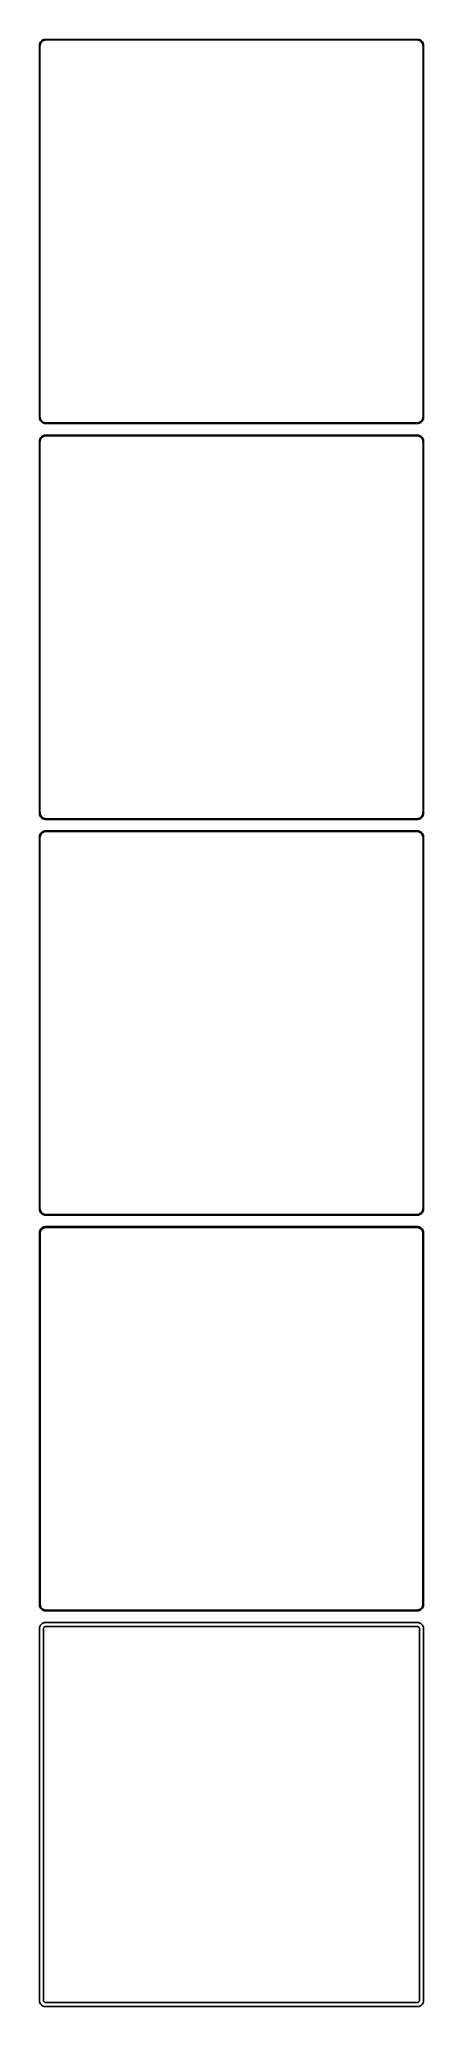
# Model space of a CAD drawing. Header units: metres. Extents: x -150 to 150, y 1395 to 2931.
import ezdxf

# ---------------------------------------------------------------- set-up
doc = ezdxf.new("R2010")
doc.units = ezdxf.units.M

msp = doc.modelspace()

# ---------------------------------------------------------------- linework, layer by layer
for p, q in [((-149.961, 2926.63), (-150, 2926)), ((-150, 2926), (-150, 2636)), ((-149.843, 2927.24), (-149.961, 2926.63)), ((-149.649, 2927.84), (-149.843, 2927.24)), ((-149.382, 2928.41), (-149.649, 2927.84)), ((-149.5, 2925.75), (-149.463, 2926.35)), ((-149.5, 2636.25), (-149.5, 2925.75)), ((-149.463, 2926.35), (-149.351, 2926.93)), ((-149.045, 2928.94), (-149.382, 2928.41)), ((-149.351, 2926.93), (-149.166, 2927.5)), ((-149.166, 2927.5), (-148.912, 2928.04)), ((-148.645, 2929.42), (-149.045, 2928.94)), ((-148.912, 2928.04), (-148.593, 2928.54)), ((-148.187, 2929.85), (-148.645, 2929.42)), ((-148.593, 2928.54), (-148.213, 2929)), ((-148.213, 2929), (-147.778, 2929.41)), ((-147.679, 2930.22), (-148.187, 2929.85)), ((-147.778, 2929.41), (-147.295, 2929.76)), ((-147.129, 2930.52), (-147.679, 2930.22)), ((-147.295, 2929.76), (-146.772, 2930.05)), ((-146.545, 2930.76), (-147.129, 2930.52)), ((-146.772, 2930.05), (-146.218, 2930.27)), ((-145.937, 2930.91), (-146.545, 2930.76)), ((-146.218, 2930.27), (-145.64, 2930.42)), ((-145.314, 2930.99), (-145.937, 2930.91)), ((-145.64, 2930.42), (-145.048, 2930.49)), ((145.314, 2930.99), (-145.314, 2930.99)), ((-145.048, 2930.49), (145.048, 2930.49)), ((145.048, 2930.49), (145.64, 2930.42)), ((145.937, 2930.91), (145.314, 2930.99)), ((145.64, 2930.42), (146.218, 2930.27)), ((146.545, 2930.76), (145.937, 2930.91)), ((146.218, 2930.27), (146.772, 2930.05)), ((147.129, 2930.52), (146.545, 2930.76)), ((146.772, 2930.05), (147.295, 2929.76)), ((147.679, 2930.22), (147.129, 2930.52)), ((147.295, 2929.76), (147.778, 2929.41)), ((148.187, 2929.85), (147.679, 2930.22)), ((147.778, 2929.41), (148.213, 2929)), ((148.645, 2929.42), (148.187, 2929.85)), ((148.213, 2929), (148.593, 2928.54)), ((148.593, 2928.54), (148.912, 2928.04)), ((149.045, 2928.94), (148.645, 2929.42)), ((148.912, 2928.04), (149.166, 2927.5)), ((149.382, 2928.41), (149.045, 2928.94)), ((149.166, 2927.5), (149.351, 2926.93)), ((149.351, 2926.93), (149.463, 2926.35)), ((149.649, 2927.84), (149.382, 2928.41)), ((149.463, 2926.35), (149.5, 2925.75)), ((149.5, 2925.75), (149.5, 2636.25)), ((149.843, 2927.24), (149.649, 2927.84)), ((149.961, 2926.63), (149.843, 2927.24)), ((150, 2926), (149.961, 2926.63)), ((150, 2636), (150, 2926)), ((-150, 2636), (-149.961, 2635.37)), ((-149.961, 2635.37), (-149.843, 2634.76)), ((-149.843, 2634.76), (-149.649, 2634.16)), ((-149.649, 2634.16), (-149.382, 2633.59)), ((-149.463, 2635.65), (-149.5, 2636.25)), ((-149.351, 2635.07), (-149.463, 2635.65)), ((-149.382, 2633.59), (-149.045, 2633.06)), ((-149.166, 2634.5), (-149.351, 2635.07)), ((-148.912, 2633.96), (-149.166, 2634.5)), ((-149.045, 2633.06), (-148.645, 2632.58)), ((-148.593, 2633.46), (-148.912, 2633.96)), ((-148.645, 2632.58), (-148.187, 2632.15)), ((-148.213, 2633), (-148.593, 2633.46)), ((-147.778, 2632.59), (-148.213, 2633)), ((-148.187, 2632.15), (-147.679, 2631.78)), ((-147.295, 2632.24), (-147.778, 2632.59)), ((-147.679, 2631.78), (-147.129, 2631.48)), ((-146.772, 2631.95), (-147.295, 2632.24)), ((-147.129, 2631.48), (-146.545, 2631.24)), ((-146.218, 2631.73), (-146.772, 2631.95)), ((-146.545, 2631.24), (-145.937, 2631.09)), ((-145.64, 2631.58), (-146.218, 2631.73)), ((-145.937, 2631.09), (-145.314, 2631.01)), ((-145.048, 2631.51), (-145.64, 2631.58)), ((-145.314, 2631.01), (145.314, 2631.01)), ((145.048, 2631.51), (-145.048, 2631.51)), ((145.64, 2631.58), (145.048, 2631.51)), ((145.314, 2631.01), (145.937, 2631.09)), ((146.218, 2631.73), (145.64, 2631.58)), ((145.937, 2631.09), (146.545, 2631.24)), ((146.772, 2631.95), (146.218, 2631.73)), ((146.545, 2631.24), (147.129, 2631.48)), ((147.295, 2632.24), (146.772, 2631.95)), ((147.129, 2631.48), (147.679, 2631.78)), ((147.778, 2632.59), (147.295, 2632.24)), ((147.679, 2631.78), (148.187, 2632.15)), ((148.213, 2633), (147.778, 2632.59)), ((148.187, 2632.15), (148.645, 2632.58)), ((148.593, 2633.46), (148.213, 2633)), ((148.912, 2633.96), (148.593, 2633.46)), ((148.645, 2632.58), (149.045, 2633.06)), ((149.166, 2634.5), (148.912, 2633.96)), ((149.045, 2633.06), (149.382, 2633.59)), ((149.351, 2635.07), (149.166, 2634.5)), ((149.463, 2635.65), (149.351, 2635.07)), ((149.382, 2633.59), (149.649, 2634.16)), ((149.5, 2636.25), (149.463, 2635.65)), ((149.649, 2634.16), (149.843, 2634.76)), ((149.843, 2634.76), (149.961, 2635.37)), ((149.961, 2635.37), (150, 2636)), ((-149.961, 2617.63), (-150, 2617)), ((-150, 2617), (-150, 2327)), ((-149.843, 2618.24), (-149.961, 2617.63)), ((-149.649, 2618.84), (-149.843, 2618.24)), ((-149.382, 2619.41), (-149.649, 2618.84)), ((-149.5, 2616.75), (-149.463, 2617.35)), ((-149.5, 2327.25), (-149.5, 2616.75)), ((-149.463, 2617.35), (-149.351, 2617.93)), ((-149.045, 2619.94), (-149.382, 2619.41)), ((-149.351, 2617.93), (-149.166, 2618.5)), ((-149.166, 2618.5), (-148.912, 2619.04)), ((-148.645, 2620.42), (-149.045, 2619.94)), ((-148.912, 2619.04), (-148.593, 2619.54)), ((-148.187, 2620.85), (-148.645, 2620.42)), ((-148.593, 2619.54), (-148.213, 2620)), ((-148.213, 2620), (-147.778, 2620.41)), ((-147.679, 2621.22), (-148.187, 2620.85)), ((-147.778, 2620.41), (-147.295, 2620.76)), ((-147.129, 2621.52), (-147.679, 2621.22)), ((-147.295, 2620.76), (-146.772, 2621.05)), ((-146.545, 2621.76), (-147.129, 2621.52)), ((-146.772, 2621.05), (-146.218, 2621.27)), ((-145.937, 2621.91), (-146.545, 2621.76)), ((-146.218, 2621.27), (-145.64, 2621.42)), ((-145.314, 2621.99), (-145.937, 2621.91)), ((-145.64, 2621.42), (-145.048, 2621.49)), ((145.314, 2621.99), (-145.314, 2621.99)), ((-145.048, 2621.49), (145.048, 2621.49)), ((145.048, 2621.49), (145.64, 2621.42)), ((145.937, 2621.91), (145.314, 2621.99)), ((145.64, 2621.42), (146.218, 2621.27)), ((146.545, 2621.76), (145.937, 2621.91)), ((146.218, 2621.27), (146.772, 2621.05)), ((147.129, 2621.52), (146.545, 2621.76)), ((146.772, 2621.05), (147.295, 2620.76)), ((147.679, 2621.22), (147.129, 2621.52)), ((147.295, 2620.76), (147.778, 2620.41)), ((148.187, 2620.85), (147.679, 2621.22)), ((147.778, 2620.41), (148.213, 2620)), ((148.645, 2620.42), (148.187, 2620.85)), ((148.213, 2620), (148.593, 2619.54)), ((148.593, 2619.54), (148.912, 2619.04)), ((149.045, 2619.94), (148.645, 2620.42)), ((148.912, 2619.04), (149.166, 2618.5)), ((149.382, 2619.41), (149.045, 2619.94)), ((149.166, 2618.5), (149.351, 2617.93)), ((149.351, 2617.93), (149.463, 2617.35)), ((149.649, 2618.84), (149.382, 2619.41)), ((149.463, 2617.35), (149.5, 2616.75)), ((149.5, 2616.75), (149.5, 2327.25)), ((149.843, 2618.24), (149.649, 2618.84)), ((149.961, 2617.63), (149.843, 2618.24)), ((150, 2617), (149.961, 2617.63)), ((150, 2327), (150, 2617)), ((-150, 2327), (-149.961, 2326.37)), ((-149.961, 2326.37), (-149.843, 2325.76)), ((-149.843, 2325.76), (-149.649, 2325.16)), ((-149.649, 2325.16), (-149.382, 2324.59)), ((-149.463, 2326.65), (-149.5, 2327.25)), ((-149.351, 2326.07), (-149.463, 2326.65)), ((-149.382, 2324.59), (-149.045, 2324.06)), ((-149.166, 2325.5), (-149.351, 2326.07)), ((-148.912, 2324.96), (-149.166, 2325.5)), ((-149.045, 2324.06), (-148.645, 2323.58)), ((-148.593, 2324.46), (-148.912, 2324.96)), ((-148.645, 2323.58), (-148.187, 2323.15)), ((-148.213, 2324), (-148.593, 2324.46)), ((-147.778, 2323.59), (-148.213, 2324)), ((-148.187, 2323.15), (-147.679, 2322.78)), ((-147.295, 2323.24), (-147.778, 2323.59)), ((-147.679, 2322.78), (-147.129, 2322.48)), ((-146.772, 2322.95), (-147.295, 2323.24)), ((-147.129, 2322.48), (-146.545, 2322.24)), ((-146.218, 2322.73), (-146.772, 2322.95)), ((-146.545, 2322.24), (-145.937, 2322.09)), ((-145.64, 2322.58), (-146.218, 2322.73)), ((-145.937, 2322.09), (-145.314, 2322.01)), ((-145.048, 2322.51), (-145.64, 2322.58)), ((-145.314, 2322.01), (145.314, 2322.01)), ((145.048, 2322.51), (-145.048, 2322.51)), ((145.64, 2322.58), (145.048, 2322.51)), ((145.314, 2322.01), (145.937, 2322.09)), ((146.218, 2322.73), (145.64, 2322.58)), ((145.937, 2322.09), (146.545, 2322.24)), ((146.772, 2322.95), (146.218, 2322.73)), ((146.545, 2322.24), (147.129, 2322.48)), ((147.295, 2323.24), (146.772, 2322.95)), ((147.129, 2322.48), (147.679, 2322.78)), ((147.778, 2323.59), (147.295, 2323.24)), ((147.679, 2322.78), (148.187, 2323.15)), ((148.213, 2324), (147.778, 2323.59)), ((148.187, 2323.15), (148.645, 2323.58)), ((148.593, 2324.46), (148.213, 2324)), ((148.912, 2324.96), (148.593, 2324.46)), ((148.645, 2323.58), (149.045, 2324.06)), ((149.166, 2325.5), (148.912, 2324.96)), ((149.045, 2324.06), (149.382, 2324.59)), ((149.351, 2326.07), (149.166, 2325.5)), ((149.463, 2326.65), (149.351, 2326.07)), ((149.382, 2324.59), (149.649, 2325.16)), ((149.5, 2327.25), (149.463, 2326.65)), ((149.649, 2325.16), (149.843, 2325.76)), ((149.843, 2325.76), (149.961, 2326.37)), ((149.961, 2326.37), (150, 2327)), ((-149.961, 2308.63), (-150, 2308)), ((-150, 2308), (-150, 2018)), ((-149.843, 2309.24), (-149.961, 2308.63)), ((-149.649, 2309.84), (-149.843, 2309.24)), ((-149.382, 2310.41), (-149.649, 2309.84)), ((-149.5, 2307.75), (-149.463, 2308.35)), ((-149.5, 2018.25), (-149.5, 2307.75)), ((-149.463, 2308.35), (-149.351, 2308.93)), ((-149.045, 2310.94), (-149.382, 2310.41)), ((-149.351, 2308.93), (-149.166, 2309.5)), ((-149.166, 2309.5), (-148.912, 2310.04)), ((-148.645, 2311.42), (-149.045, 2310.94)), ((-148.912, 2310.04), (-148.593, 2310.54)), ((-148.187, 2311.85), (-148.645, 2311.42)), ((-148.593, 2310.54), (-148.213, 2311)), ((-148.213, 2311), (-147.778, 2311.41)), ((-147.679, 2312.22), (-148.187, 2311.85)), ((-147.778, 2311.41), (-147.295, 2311.76)), ((-147.129, 2312.52), (-147.679, 2312.22)), ((-147.295, 2311.76), (-146.772, 2312.05)), ((-146.545, 2312.76), (-147.129, 2312.52)), ((-146.772, 2312.05), (-146.218, 2312.27)), ((-145.937, 2312.91), (-146.545, 2312.76)), ((-146.218, 2312.27), (-145.64, 2312.42)), ((-145.314, 2312.99), (-145.937, 2312.91)), ((-145.64, 2312.42), (-145.048, 2312.49)), ((145.314, 2312.99), (-145.314, 2312.99)), ((-145.048, 2312.49), (145.048, 2312.49)), ((145.048, 2312.49), (145.64, 2312.42)), ((145.937, 2312.91), (145.314, 2312.99)), ((145.64, 2312.42), (146.218, 2312.27)), ((146.545, 2312.76), (145.937, 2312.91)), ((146.218, 2312.27), (146.772, 2312.05)), ((147.129, 2312.52), (146.545, 2312.76)), ((146.772, 2312.05), (147.295, 2311.76)), ((147.679, 2312.22), (147.129, 2312.52)), ((147.295, 2311.76), (147.778, 2311.41)), ((148.187, 2311.85), (147.679, 2312.22)), ((147.778, 2311.41), (148.213, 2311)), ((148.645, 2311.42), (148.187, 2311.85)), ((148.213, 2311), (148.593, 2310.54)), ((148.593, 2310.54), (148.912, 2310.04)), ((149.045, 2310.94), (148.645, 2311.42)), ((148.912, 2310.04), (149.166, 2309.5)), ((149.382, 2310.41), (149.045, 2310.94)), ((149.166, 2309.5), (149.351, 2308.93)), ((149.351, 2308.93), (149.463, 2308.35)), ((149.649, 2309.84), (149.382, 2310.41)), ((149.463, 2308.35), (149.5, 2307.75)), ((149.5, 2307.75), (149.5, 2018.25)), ((149.843, 2309.24), (149.649, 2309.84)), ((149.961, 2308.63), (149.843, 2309.24)), ((150, 2308), (149.961, 2308.63)), ((150, 2018), (150, 2308)), ((-150, 2018), (-149.961, 2017.37)), ((-149.961, 2017.37), (-149.843, 2016.76)), ((-149.843, 2016.76), (-149.649, 2016.16)), ((-149.649, 2016.16), (-149.382, 2015.59)), ((-149.463, 2017.65), (-149.5, 2018.25)), ((-149.351, 2017.07), (-149.463, 2017.65)), ((-149.382, 2015.59), (-149.045, 2015.06)), ((-149.166, 2016.5), (-149.351, 2017.07)), ((-148.912, 2015.96), (-149.166, 2016.5)), ((-149.045, 2015.06), (-148.645, 2014.58)), ((-148.593, 2015.46), (-148.912, 2015.96)), ((-148.645, 2014.58), (-148.187, 2014.15)), ((-148.213, 2015), (-148.593, 2015.46)), ((-147.778, 2014.59), (-148.213, 2015)), ((-148.187, 2014.15), (-147.679, 2013.78)), ((-147.295, 2014.24), (-147.778, 2014.59)), ((-147.679, 2013.78), (-147.129, 2013.48)), ((-146.772, 2013.95), (-147.295, 2014.24)), ((-147.129, 2013.48), (-146.545, 2013.24)), ((-146.218, 2013.73), (-146.772, 2013.95)), ((-146.545, 2013.24), (-145.937, 2013.09)), ((-145.64, 2013.58), (-146.218, 2013.73)), ((-145.937, 2013.09), (-145.314, 2013.01)), ((-145.048, 2013.51), (-145.64, 2013.58)), ((-145.314, 2013.01), (145.314, 2013.01)), ((145.048, 2013.51), (-145.048, 2013.51)), ((145.64, 2013.58), (145.048, 2013.51)), ((145.314, 2013.01), (145.937, 2013.09)), ((146.218, 2013.73), (145.64, 2013.58)), ((145.937, 2013.09), (146.545, 2013.24)), ((146.772, 2013.95), (146.218, 2013.73)), ((146.545, 2013.24), (147.129, 2013.48)), ((147.295, 2014.24), (146.772, 2013.95)), ((147.129, 2013.48), (147.679, 2013.78)), ((147.778, 2014.59), (147.295, 2014.24)), ((147.679, 2013.78), (148.187, 2014.15)), ((148.213, 2015), (147.778, 2014.59)), ((148.187, 2014.15), (148.645, 2014.58)), ((148.593, 2015.46), (148.213, 2015)), ((148.912, 2015.96), (148.593, 2015.46)), ((148.645, 2014.58), (149.045, 2015.06)), ((149.166, 2016.5), (148.912, 2015.96)), ((149.045, 2015.06), (149.382, 2015.59)), ((149.351, 2017.07), (149.166, 2016.5)), ((149.463, 2017.65), (149.351, 2017.07)), ((149.382, 2015.59), (149.649, 2016.16)), ((149.5, 2018.25), (149.463, 2017.65)), ((149.649, 2016.16), (149.843, 2016.76)), ((149.843, 2016.76), (149.961, 2017.37)), ((149.961, 2017.37), (150, 2018)), ((-149.961, 1999.63), (-150, 1999)), ((-150, 1999), (-150, 1709)), ((-149.843, 2000.24), (-149.961, 1999.63)), ((-149.649, 2000.84), (-149.843, 2000.24)), ((-149.382, 2001.41), (-149.649, 2000.84)), ((-149.045, 2001.94), (-149.382, 2001.41)), ((-149.328, 1998.75), (-149.292, 1999.32)), ((-149.328, 1709.25), (-149.328, 1998.75)), ((-149.292, 1999.32), (-149.185, 1999.89)), ((-149.185, 1999.89), (-149.007, 2000.44)), ((-148.645, 2002.42), (-149.045, 2001.94)), ((-149.007, 2000.44), (-148.762, 2000.96)), ((-148.762, 2000.96), (-148.454, 2001.44)), ((-148.187, 2002.85), (-148.645, 2002.42)), ((-148.454, 2001.44), (-148.088, 2001.88)), ((-147.679, 2003.22), (-148.187, 2002.85)), ((-148.088, 2001.88), (-147.668, 2002.28)), ((-147.129, 2003.52), (-147.679, 2003.22)), ((-147.668, 2002.28), (-147.203, 2002.62)), ((-147.203, 2002.62), (-146.699, 2002.89)), ((-146.545, 2003.76), (-147.129, 2003.52)), ((-146.699, 2002.89), (-146.165, 2003.1)), ((-145.937, 2003.91), (-146.545, 2003.76)), ((-146.165, 2003.1), (-145.608, 2003.25)), ((-145.314, 2003.99), (-145.937, 2003.91)), ((-145.608, 2003.25), (-145.037, 2003.32)), ((145.314, 2003.99), (-145.314, 2003.99)), ((-145.037, 2003.32), (145.037, 2003.32)), ((145.037, 2003.32), (145.608, 2003.25)), ((145.937, 2003.91), (145.314, 2003.99)), ((145.608, 2003.25), (146.165, 2003.1)), ((146.545, 2003.76), (145.937, 2003.91)), ((146.165, 2003.1), (146.699, 2002.89)), ((147.129, 2003.52), (146.545, 2003.76)), ((146.699, 2002.89), (147.203, 2002.62)), ((147.679, 2003.22), (147.129, 2003.52)), ((147.203, 2002.62), (147.668, 2002.28)), ((147.668, 2002.28), (148.088, 2001.88)), ((148.187, 2002.85), (147.679, 2003.22)), ((148.088, 2001.88), (148.454, 2001.44)), ((148.645, 2002.42), (148.187, 2002.85)), ((148.454, 2001.44), (148.762, 2000.96)), ((149.045, 2001.94), (148.645, 2002.42)), ((148.762, 2000.96), (149.007, 2000.44)), ((149.007, 2000.44), (149.185, 1999.89)), ((149.382, 2001.41), (149.045, 2001.94)), ((149.185, 1999.89), (149.292, 1999.32)), ((149.292, 1999.32), (149.328, 1998.75)), ((149.328, 1998.75), (149.328, 1709.25)), ((149.649, 2000.84), (149.382, 2001.41)), ((149.843, 2000.24), (149.649, 2000.84)), ((149.961, 1999.63), (149.843, 2000.24)), ((150, 1999), (149.961, 1999.63)), ((150, 1709), (150, 1999)), ((-150, 1709), (-149.961, 1708.37)), ((-149.961, 1708.37), (-149.843, 1707.76)), ((-149.843, 1707.76), (-149.649, 1707.16)), ((-149.649, 1707.16), (-149.382, 1706.59)), ((-149.382, 1706.59), (-149.045, 1706.06)), ((-149.292, 1708.68), (-149.328, 1709.25)), ((-149.185, 1708.11), (-149.292, 1708.68)), ((-149.007, 1707.56), (-149.185, 1708.11)), ((-149.045, 1706.06), (-148.645, 1705.58)), ((-148.762, 1707.04), (-149.007, 1707.56)), ((-148.454, 1706.56), (-148.762, 1707.04)), ((-148.645, 1705.58), (-148.187, 1705.15)), ((-148.088, 1706.12), (-148.454, 1706.56)), ((-148.187, 1705.15), (-147.679, 1704.78)), ((-147.668, 1705.72), (-148.088, 1706.12)), ((-147.203, 1705.38), (-147.668, 1705.72)), ((-146.699, 1705.11), (-147.203, 1705.38)), ((-146.165, 1704.9), (-146.699, 1705.11)), ((146.699, 1705.11), (146.165, 1704.9)), ((147.203, 1705.38), (146.699, 1705.11)), ((147.668, 1705.72), (147.203, 1705.38)), ((148.088, 1706.12), (147.668, 1705.72)), ((147.679, 1704.78), (148.187, 1705.15)), ((148.454, 1706.56), (148.088, 1706.12)), ((148.187, 1705.15), (148.645, 1705.58)), ((148.762, 1707.04), (148.454, 1706.56)), ((148.645, 1705.58), (149.045, 1706.06)), ((149.007, 1707.56), (148.762, 1707.04)), ((149.185, 1708.11), (149.007, 1707.56)), ((149.045, 1706.06), (149.382, 1706.59)), ((149.292, 1708.68), (149.185, 1708.11)), ((149.328, 1709.25), (149.292, 1708.68)), ((149.382, 1706.59), (149.649, 1707.16)), ((149.649, 1707.16), (149.843, 1707.76)), ((149.843, 1707.76), (149.961, 1708.37)), ((149.961, 1708.37), (150, 1709)), ((-149.961, 1690.63), (-150, 1690)), ((-150, 1690), (-150, 1400)), ((-149.843, 1691.24), (-149.961, 1690.63)), ((-149.649, 1691.84), (-149.843, 1691.24)), ((-149.382, 1692.41), (-149.649, 1691.84)), ((-149.045, 1692.94), (-149.382, 1692.41)), ((-148.645, 1693.42), (-149.045, 1692.94)), ((-148.187, 1693.85), (-148.645, 1693.42)), ((-147.679, 1694.22), (-148.187, 1693.85)), ((-147.679, 1704.78), (-147.129, 1704.48)), ((-147.129, 1694.52), (-147.679, 1694.22)), ((-147.129, 1704.48), (-146.545, 1704.24)), ((-146.545, 1694.76), (-147.129, 1694.52)), ((-146.86, 1689.75), (-146.843, 1690.01)), ((-146.86, 1400.25), (-146.86, 1689.75)), ((-146.843, 1690.01), (-146.793, 1690.27)), ((-146.793, 1690.27), (-146.711, 1690.53)), ((-146.711, 1690.53), (-146.599, 1690.77)), ((-146.599, 1690.77), (-146.457, 1690.99)), ((-146.545, 1704.24), (-145.937, 1704.09)), ((-145.937, 1694.91), (-146.545, 1694.76)), ((-146.457, 1690.99), (-146.288, 1691.19)), ((-146.288, 1691.19), (-146.095, 1691.38)), ((-145.608, 1704.75), (-146.165, 1704.9)), ((-146.095, 1691.38), (-145.88, 1691.53)), ((-145.937, 1704.09), (-145.314, 1704.01)), ((-145.314, 1694.99), (-145.937, 1694.91)), ((-145.88, 1691.53), (-145.648, 1691.66)), ((-145.648, 1691.66), (-145.402, 1691.76)), ((-145.037, 1704.68), (-145.608, 1704.75)), ((-145.402, 1691.76), (-145.145, 1691.82)), ((-145.314, 1704.01), (145.314, 1704.01)), ((145.314, 1694.99), (-145.314, 1694.99)), ((-145.145, 1691.82), (-144.882, 1691.86)), ((145.037, 1704.68), (-145.037, 1704.68)), ((-144.882, 1691.86), (144.882, 1691.86)), ((144.882, 1691.86), (145.145, 1691.82)), ((145.608, 1704.75), (145.037, 1704.68)), ((145.145, 1691.82), (145.402, 1691.76)), ((145.314, 1704.01), (145.937, 1704.09)), ((145.937, 1694.91), (145.314, 1694.99)), ((145.402, 1691.76), (145.648, 1691.66)), ((146.165, 1704.9), (145.608, 1704.75)), ((145.648, 1691.66), (145.88, 1691.53)), ((145.88, 1691.53), (146.095, 1691.38)), ((145.937, 1704.09), (146.545, 1704.24)), ((146.545, 1694.76), (145.937, 1694.91)), ((146.095, 1691.38), (146.288, 1691.19)), ((146.288, 1691.19), (146.457, 1690.99)), ((146.457, 1690.99), (146.599, 1690.77)), ((146.545, 1704.24), (147.129, 1704.48)), ((147.129, 1694.52), (146.545, 1694.76)), ((146.599, 1690.77), (146.711, 1690.53)), ((146.711, 1690.53), (146.793, 1690.27)), ((146.793, 1690.27), (146.843, 1690.01)), ((146.843, 1690.01), (146.86, 1689.75)), ((146.86, 1689.75), (146.86, 1400.25)), ((147.129, 1704.48), (147.679, 1704.78)), ((147.679, 1694.22), (147.129, 1694.52)), ((148.187, 1693.85), (147.679, 1694.22)), ((148.645, 1693.42), (148.187, 1693.85)), ((149.045, 1692.94), (148.645, 1693.42)), ((149.382, 1692.41), (149.045, 1692.94)), ((149.649, 1691.84), (149.382, 1692.41)), ((149.843, 1691.24), (149.649, 1691.84)), ((149.961, 1690.63), (149.843, 1691.24)), ((150, 1690), (149.961, 1690.63)), ((150, 1400), (150, 1690)), ((-150, 1400), (-149.961, 1399.37)), ((-149.961, 1399.37), (-149.843, 1398.76)), ((-149.843, 1398.76), (-149.649, 1398.16)), ((-149.649, 1398.16), (-149.382, 1397.59)), ((-146.843, 1399.99), (-146.86, 1400.25)), ((-146.793, 1399.73), (-146.843, 1399.99)), ((-146.711, 1399.47), (-146.793, 1399.73)), ((-146.599, 1399.23), (-146.711, 1399.47)), ((-146.457, 1399.01), (-146.599, 1399.23)), ((-146.288, 1398.81), (-146.457, 1399.01)), ((-146.095, 1398.62), (-146.288, 1398.81)), ((-145.88, 1398.47), (-146.095, 1398.62)), ((-145.648, 1398.34), (-145.88, 1398.47)), ((-145.402, 1398.24), (-145.648, 1398.34)), ((-145.145, 1398.18), (-145.402, 1398.24)), ((-144.882, 1398.14), (-145.145, 1398.18)), ((144.882, 1398.14), (-144.882, 1398.14)), ((145.145, 1398.18), (144.882, 1398.14)), ((145.402, 1398.24), (145.145, 1398.18)), ((145.648, 1398.34), (145.402, 1398.24)), ((145.88, 1398.47), (145.648, 1398.34)), ((146.095, 1398.62), (145.88, 1398.47)), ((146.288, 1398.81), (146.095, 1398.62)), ((146.457, 1399.01), (146.288, 1398.81)), ((146.599, 1399.23), (146.457, 1399.01)), ((146.711, 1399.47), (146.599, 1399.23)), ((146.793, 1399.73), (146.711, 1399.47)), ((146.843, 1399.99), (146.793, 1399.73)), ((146.86, 1400.25), (146.843, 1399.99)), ((149.382, 1397.59), (149.649, 1398.16)), ((149.649, 1398.16), (149.843, 1398.76)), ((149.843, 1398.76), (149.961, 1399.37)), ((149.961, 1399.37), (150, 1400)), ((-149.382, 1397.59), (-149.045, 1397.06)), ((-149.045, 1397.06), (-148.645, 1396.58)), ((-148.645, 1396.58), (-148.187, 1396.15)), ((-148.187, 1396.15), (-147.679, 1395.78)), ((-147.679, 1395.78), (-147.129, 1395.48)), ((-147.129, 1395.48), (-146.545, 1395.24)), ((-146.545, 1395.24), (-145.937, 1395.09)), ((-145.937, 1395.09), (-145.314, 1395.01)), ((-145.314, 1395.01), (145.314, 1395.01)), ((145.314, 1395.01), (145.937, 1395.09)), ((145.937, 1395.09), (146.545, 1395.24)), ((146.545, 1395.24), (147.129, 1395.48)), ((147.129, 1395.48), (147.679, 1395.78)), ((147.679, 1395.78), (148.187, 1396.15)), ((148.187, 1396.15), (148.645, 1396.58)), ((148.645, 1396.58), (149.045, 1397.06)), ((149.045, 1397.06), (149.382, 1397.59))]:
    msp.add_line(p, q)

doc.saveas('drawing.dxf')
